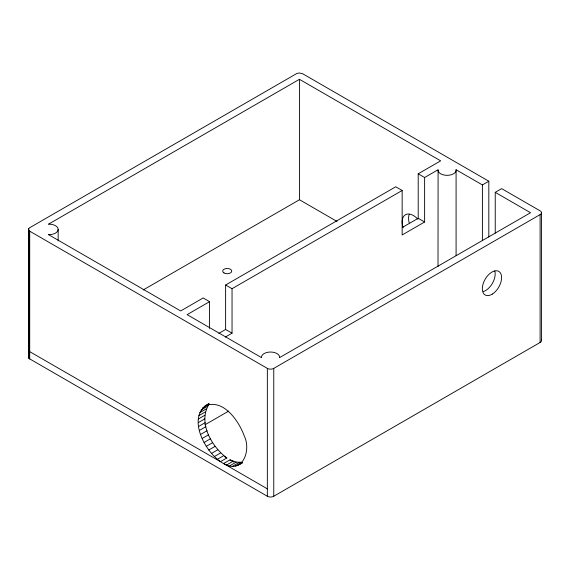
<?xml version="1.0" encoding="UTF-8"?>
<svg xmlns="http://www.w3.org/2000/svg" width="570" height="570" viewBox="0 0 570 570"><rect width="100%" height="100%" fill="white"/><g stroke="black" fill="none" stroke-linecap="round" stroke-linejoin="round"><path stroke-width="0.85" d="M267.344 488.839L223.59 463.545C206.062 454.525 184.951 416.428 208.855 403.66M29.711 351.64L220.44 461.664L226.86 457.959C211.42 446.531 197.733 422.42 209.033 404.144L202.614 407.849M438.009 266.646L438.095 169.739L424.622 177.519L418.202 173.807L418.202 218.289L402.477 227.366M541.365 339.962A4.539 2.622 0 0 1 540.111 342.477L273.764 496.256A4.539 2.622 0 0 1 267.344 496.256L29.027 358.494L28.5 357.176L28.5 229.311L29.191 228.014L296.97 73.402L299.2 72.981L302.478 73.644L488.818 181.224L488.818 236.992M28.5 357.176L28.7 228.634M235.453 465.996L241.872 462.291L236.187 462.106L230.009 459.84L223.59 463.545C242.635 474.91 251.491 450.15 244.174 435.786C238.844 420.895 223.013 397.817 204.573 406.132M418.202 173.807L440.667 160.84L299.442 79.301L48.45 224.21L49.084 224.16A9.077 5.244 0 0 1 58.161 229.404L58.161 240.918M143.148 289.988L299.442 199.757L337.055 221.466M218.88 333.365L225.62 329.474L225.62 285L395.737 186.782L402.156 190.487L402.156 234.961L424.622 221.994L424.622 177.519M209.568 328.363L209.568 301.673L187.103 314.647L261.559 357.632L261.473 357.269A9.077 5.244 0 0 1 270.558 352.025A9.077 5.244 0 0 1 279.635 357.269L279.549 357.632L530.542 212.724L495.237 192.339L495.237 233.052M225.62 285L232.04 288.705L402.156 190.487M456.086 255.652L456.086 169.739L482.398 184.929L488.818 181.224M225.3 337.07L232.04 333.179L232.04 288.705M495.237 192.339L501.65 188.634L540.232 210.907A4.539 2.622 0 0 1 540.111 214.612L540.111 342.477M206.839 404.914L208.976 403.674M200.996 410.037L207.416 406.325M28.5 229.311L29.711 231.192L267.344 368.384A4.539 2.622 0 0 0 273.764 368.384L540.111 214.612M199.742 412.644L206.162 408.939M198.88 415.644L205.3 411.939M198.417 418.971L204.837 415.266M198.367 422.577L204.787 418.872M198.723 426.396L205.143 422.691M204.808 424.878L228.677 411.098M199.493 430.364L205.905 426.659M200.647 434.418L207.067 430.713M202.179 438.48L208.591 434.775M204.053 442.484L210.472 438.772M206.24 446.36L212.66 442.655M208.706 450.043L215.125 446.339M211.406 453.471L217.826 449.766M214.299 456.584L220.718 452.879M217.327 459.334L223.746 455.63M226.718 464.935L233.137 461.23M229.767 465.818L236.187 462.106M232.695 466.167L239.115 462.462M237.982 465.291L242.257 462.819M240.241 464.066L242.385 462.833M224.566 456.641L226.86 457.959M418.202 218.289L424.622 221.994M209.568 301.673L203.148 297.968L180.683 310.942L48.45 234.598L49.084 234.648A9.077 5.244 0 0 0 58.161 229.404M225.62 329.474L232.04 333.179M230.009 459.84L233.857 462.063M456.086 169.739L456.171 170.102A9.077 5.244 0 0 1 447.087 175.346A9.077 5.244 0 0 1 438.009 170.102M541.5 212.774L541.5 340.639M482.398 184.929L482.398 240.697M299.442 79.301L299.442 199.757M273.764 368.384L273.764 496.256M267.344 368.384L267.344 496.256M29.711 231.192L29.711 359.057M29.027 230.629L29.027 358.494M28.614 229.988L28.614 357.853M403.118 227.808A15.889 9.17 60 0 1 405.42 214.733A15.889 9.17 60 0 1 417.881 219.186M409.182 222.841A15.889 9.17 60 0 1 409.16 214.491M494.767 270.942A13.616 7.859 -60 0 1 483.339 291.569M224.017 272.952A4.539 2.622 0 0 0 231.605 271.776A4.539 2.622 0 0 0 226.048 268.57A4.539 2.622 0 0 0 224.017 272.952M492.259 294.12A13.616 7.859 -60 0 0 500.154 272.603A13.616 7.859 -60 0 0 483.481 282.813A13.616 7.859 -60 0 0 492.259 294.12"/></g></svg>
